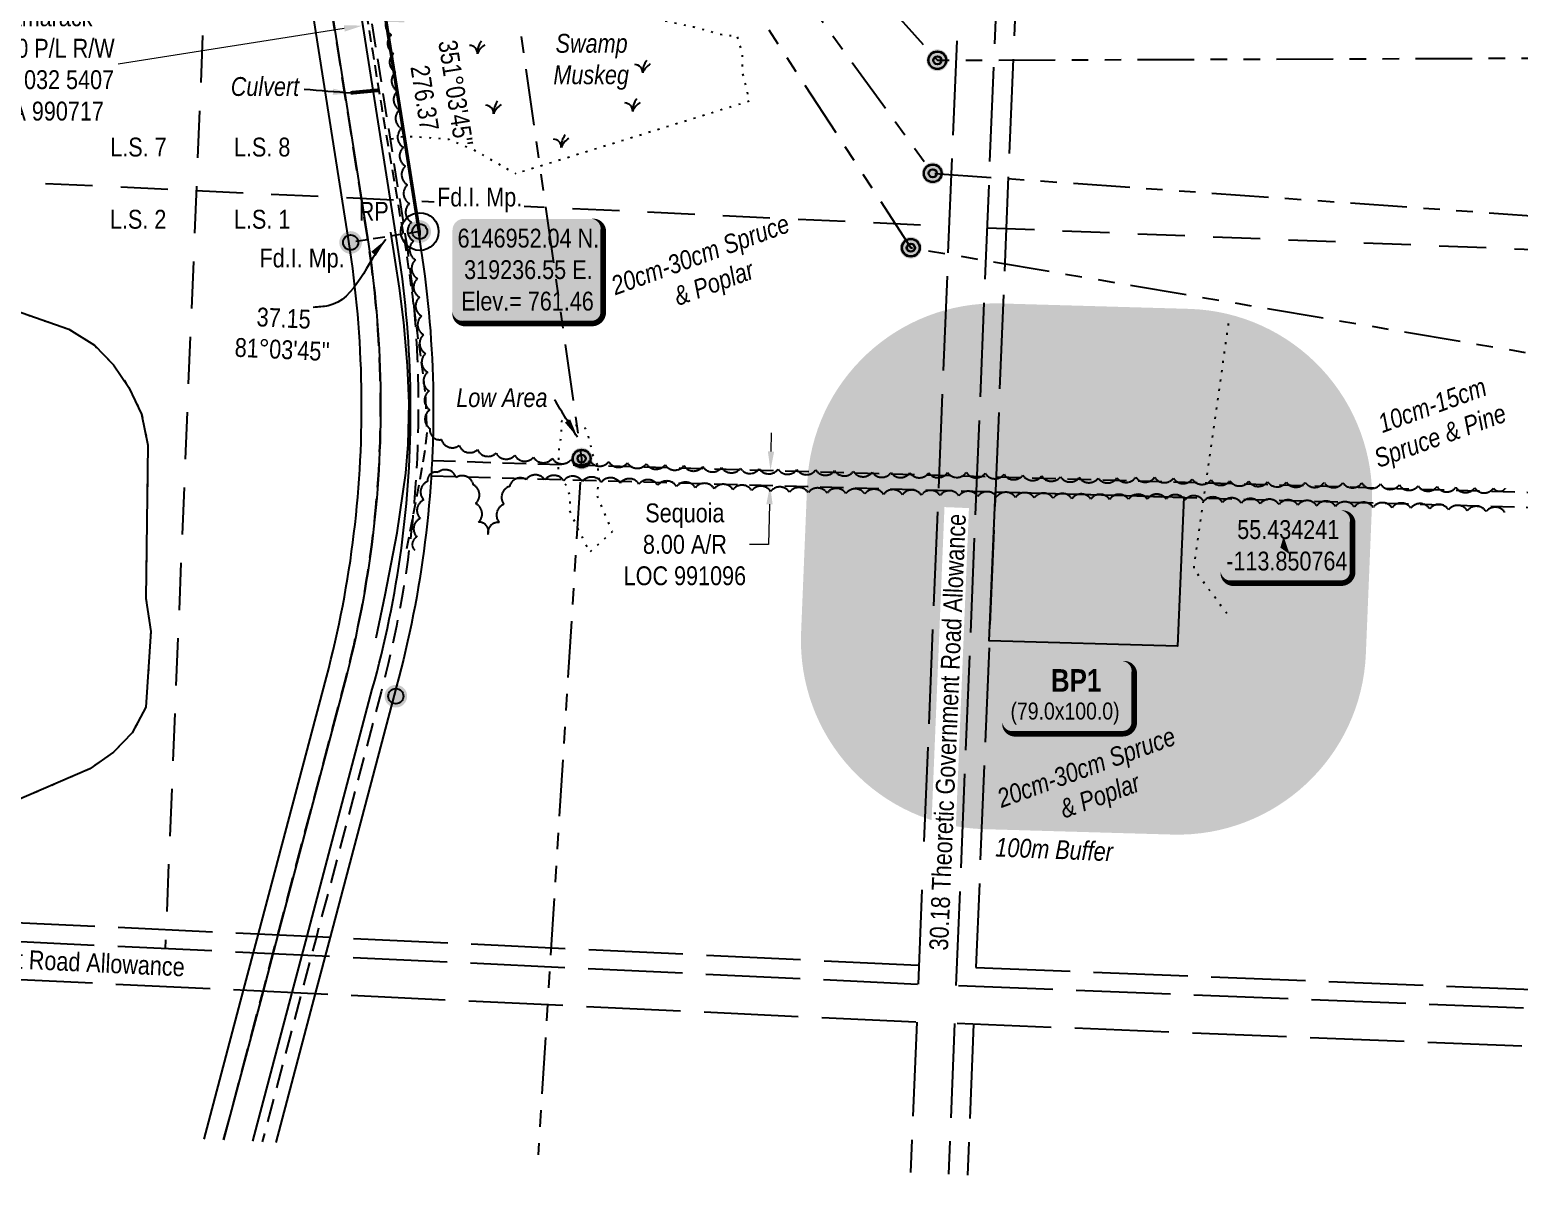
# Model space of a CAD drawing. Extents: x 318601 to 331416, y 6144887 to 6151717.
# Drawn here: x 319030 to 319820, y 6146452 to 6147059 of the extents above; entities that cross this region are included whole.
import ezdxf
from ezdxf.enums import TextEntityAlignment as Align

# ---------------------------------------------------------------- set-up
doc = ezdxf.new("R2010")
doc.units = 0
doc.header["$LTSCALE"] = 5
doc.header["$PDSIZE"] = 0.5
for name, pattern in [('0', [1, 1, 0]), ('foc-ACCESSROAD', [3.75, 2.5, -1.25]), ('foc-DRILLPATH', [14.75, 6, -1.75, 1.75, -1.75, 1.75, -1.75]), ('foc-LSD', [8, 5, -3]), ('foc-TIELINE', [1.875, 1.25, -0.625]), ('foc-TOPO', [1, 0.2, -0.8]), ('foc-UNSURVEYED', [12.5, 10, -2.5]), ('foc-WHEELTRACKS', [2, 0.4, -1.6]), ('UG_PIPE', [1.875, 1.25, -0.625])]:
    doc.linetypes.add(name, pattern=pattern)
doc.layers.get('Defpoints').update_dxf_attribs({"color": 9})
for name, color, linetype in [('35', 37, 'Continuous'), ('AS-PIPE-UG', 44, 'UG_PIPE'), ('AS-ROADS', 254, 'Continuous'), ('C-RW', 13, 'Continuous'), ('DETAIL-T', 7, 'Continuous'), ('F-AR', 190, 'foc-ACCESSROAD'), ('F-RW', 190, 'Continuous'), ('L-BD', 7, 'Continuous'), ('L-MON', 1, 'Continuous'), ('L-ROAD-T', 7, 'Continuous'), ('L-SECTION-LSD', 7, 'foc-LSD'), ('L-TIE', 7, 'foc-TIELINE'), ('L-USEC', 7, 'foc-UNSURVEYED'), ('P-BUFFER-H 30m', 51, 'Continuous'), ('P-BUFFER-T', 40, 'Continuous'), ('P-PDRILLPATH', 12, 'foc-DRILLPATH'), ('P-TEMP-BLOCKS', 250, 'Continuous'), ('P-TEMP-H', 41, 'Continuous'), ('P-TEMP_BORROW PIT', 46, 'Continuous'), ('T-BUSH', 110, '0'), ('T-BUSH-T', 110, 'Continuous'), ('T-GENERAL', 48, 'foc-TOPO'), ('T-LOW-AREA', 48, 'foc-TOPO'), ('T-LOW-AREA-T', 48, 'Continuous'), ('T-VEGETATION CHANGE', 104, 'foc-TOPO'), ('T-WATER-P3', 48, 'foc-WHEELTRACKS')]:
    doc.layers.add(name, color=color, linetype=linetype)
for name, color, linetype, lineweight in [('AS-GENERAL', 48, 'Continuous', 18), ('C-RW-T', 13, 'Continuous', 9), ('F-AR-T', 190, 'Continuous', 9), ('T-TEXT', 48, 'Continuous', 18)]:
    doc.layers.add(name, color=color, linetype=linetype, lineweight=lineweight)
doc.styles.add('100L', font='ARIALN.TTF', dxfattribs={"height": 11})
doc.styles.add('80', font='ARIALN.TTF', dxfattribs={"height": 10})
doc.styles.add('80CG', font='ARIALN.TTF', dxfattribs={"height": 10})
doc.styles.add('80L', font='ARIALN.TTF', dxfattribs={"height": 10})
doc.styles.add('80LS', font='ARIALNI.TTF', dxfattribs={"height": 10})
doc.styles.add('BOLD', font='ARIALNB.TTF')
doc.styles.add('foc-LtypeFont', font='ARIALN.TTF', dxfattribs={"height": 7.35})
doc.linetypes.add('foc-TOPO-flowdirection-NOLINE', pattern='A,0,[">",foc-LtypeFont,S=0.3,R=0,X=0,Y=-0.945],-20,[">",foc-LtypeFont,S=0.3,R=0,X=0,Y=-0.945],0', length=20)
doc.dimstyles.new('Compass 5 000', dxfattribs={"dimscale": 5, "dimtxt": 9, "dimasz": 2, "dimexe": 0.2, "dimexo": 0.0625, "dimgap": 0.5, "dimtad": 0, "dimtih": 1, "dimtoh": 1, "dimzin": 0, "dimdsep": 46, "dimtxsty": '80CG', "dimcen": 0.1, "dimse1": 1, "dimse2": 1, "dimclrd": 256, "dimclrt": 256, "dimaunit": 1, "dimadec": 4, "dimazin": 0, "dimtfac": 0.06, "dimtofl": 0, "dimtmove": 0, "dimatfit": 1, "dimfxl": 0.2, "dimtolj": 1, "dimtzin": 0, "dimlwd": -1, "dimarcsym": 0})

# ---------------------------------------------------------------- blocks, each defined once
blk = doc.blocks.new('*D43')
at = {"layer": 'C-RW-T', "transparency": 16777216}
for p, q in [((319228.13, 6147064.73), (319238.01, 6147066.28)), ((319196.52, 6147059.76), (319076.46, 6147040.88))]:
    blk.add_line(p, q, dxfattribs=at)
for points in [[(319196.26, 6147061.41), (319196.78, 6147058.11), (319206.4, 6147061.31)], [(319227.87, 6147066.38), (319228.39, 6147063.08), (319218.25, 6147063.18)]]:
    blk.add_solid(points, dxfattribs=at)
at = {"layer": 'Defpoints', "color": 0, "transparency": 16777216}
for p in [(319186.92, 6147185.14), (319198.78, 6147187), (319218.25, 6147063.18)]:
    blk.add_point(p, dxfattribs=at)
at = {"layer": 'C-RW-T', "transparency": 16777216, "insert": (319037.38, 6147040.88), "char_height": 10, "attachment_point": 5, "style": '80CG', "bg_fill": 3, "box_fill_scale": 1.1, "bg_fill_color": 256, "bg_fill_true_color": 13158600, "bg_fill_transparency": 0}
blk.add_mtext('\\A1;Tamarack\\P12.00 P/L R/W\\PPlan 032 5407\\PPLA 990717', dxfattribs=at)
blk = doc.blocks.new('fdia')
at = {"color": 255, "const_width": 1}
blk.add_lwpolyline([(-0.5, 0, 1), (0.5, 0, 1)], format="xyb", close=True, dxfattribs=at)
blk = doc.blocks.new('Fdiaa')
blk.add_blockref('fdia', (0, 0))
blk = doc.blocks.new('fdib')
at = {"color": 1, "const_width": 1.6}
blk.add_lwpolyline([(-0.4, 0, 1), (0.4, 0, 1)], format="xyb", close=True, dxfattribs=at)
at = {"color": 1}
blk.add_circle((0, 0), 0.8, dxfattribs=at)
blk = doc.blocks.new('Fdibb')
blk.add_blockref('fdib', (0, 0))
blk = doc.blocks.new('fdicc')
for name in ['Fdibb', 'Fdiaa']:
    blk.add_blockref(name, (0, 0))
blk = doc.blocks.new('FDI')
blk.add_blockref('fdicc', (0, 0))
blk = doc.blocks.new('MUSK')
at = {"layer": 'T-GENERAL', "linetype": 'Continuous'}
for centre, radius, start, end in [((-0.86, 0.03), 0.856, 357.7915, 88.2897), ((1.86, 0.15), 1.86, 140.732, 184.6871), ((1.91, -0.8), 2.08, 122.4427, 157.2145)]:
    blk.add_arc(centre, radius, start, end, dxfattribs=at)
blk = doc.blocks.new('*U47')
h = blk.add_hatch(color=254)
edge = h.paths.add_edge_path()
edge.add_line((-34, -28.5), (34, -28.5))
edge.add_arc((34, -22.5), 6, 270, 360)
edge.add_line((40, -22.5), (40, 21))
edge.add_arc((34, 21), 6, 0, 90)
edge.add_line((34, 27), (-34, 27))
edge.add_arc((-34, 21), 6, 90, 180)
edge.add_line((-40, 21), (-40, -22.5))
edge.add_arc((-34, -22.5), 6, 180, 270)
at = {"color": 1, "flags": 128}
blk.add_lwpolyline([(-34, -28.5, 3, 3, 0), (34, -28.5, 3, 3, 0.414214), (40, -22.5, 3, 3, 0), (40, 21, 3, 0, 0.414214), (34, 27, 0, 0, 0), (-34, 27, 0, 0, 0.414214), (-40, 21, 0, 0, 0), (-40, -22.5, 0, 3, 0.414214)], format="xyseb", close=True, dxfattribs=at)
blk.add_lwpolyline([(-19.16, -17.34, 0, 10, 0), (0, 0, 5, 5, 0)], format="xyseb", dxfattribs=at)
at = {"color": 1, "style": '80'}
blk.add_attdef('ENTER_TEXT_001', (-35.99, -5), '', height=10, dxfattribs=at)
blk = doc.blocks.new('RP')
at = {"layer": '35', "color": 3}
blk.add_circle((0, 0), 10, dxfattribs=at)
at = {"layer": '35', "color": 3, "style": '80'}
blk.add_attdef('RP_001', (-32.36, 5.75), '', height=10, dxfattribs=at)
blk = doc.blocks.new('plbh')
at = {"layer": 'L-MON'}
h = blk.add_hatch(color=255, dxfattribs=at)
h.dxf.hatch_style = 1
edge = h.paths.add_edge_path()
edge.add_arc((0, 0), 1.16, 0, 360)
h = blk.add_hatch(color=256, dxfattribs=at)
h.dxf.hatch_style = 1
h.paths.add_polyline_path([(-0.96, 0, 1), (0.96, 0, 1)])
h.paths.add_polyline_path([(0.91, 0, -1), (-0.91, 0, -1)], flags=16)
h.paths.add_polyline_path([(0.45, 0, -1), (-0.45, 0, -1)], flags=0)
h = blk.add_hatch(color=256, dxfattribs=at)
h.dxf.hatch_style = 1
h.paths.add_polyline_path([(-0.45, 0, 1), (0.45, 0, 1)])
h.paths.add_polyline_path([(0.4, 0, -1), (-0.4, 0, -1)], flags=16)
at = {"layer": 'L-MON', "color": 240}
for radius in [0.96, 0.91, 0.45, 0.4]:
    blk.add_circle((0, 0), radius, dxfattribs=at)
blk = doc.blocks.new('*U59')
h = blk.add_hatch(color=191)
edge = h.paths.add_edge_path()
edge.add_line((-29, -20), (29, -20))
edge.add_arc((29, -14), 6, 270, 360)
edge.add_line((35, -14), (35, 12.5))
edge.add_arc((29, 12.5), 6, 0, 90)
edge.add_line((29, 18.5), (-29, 18.5))
edge.add_arc((-29, 12.5), 6, 90, 180)
edge.add_line((-35, 12.5), (-35, -14))
edge.add_arc((-29, -14), 6, 180, 270)
at = {"color": 250, "flags": 128}
blk.add_lwpolyline([(-29, -20, 3, 3, 0), (29, -20, 3, 3, 0.414214), (35, -14, 3, 3, 0), (35, 12.5, 3, 0, 0.414214), (29, 18.5, 0, 0, 0), (-29, 18.5, 0, 0, 0.414214), (-35, 12.5, 0, 0, 0), (-35, -14, 0, 3, 0.414214)], format="xyseb", close=True, dxfattribs=at)
at = {"flags": 128}
blk.add_lwpolyline([(-15.45, -7.28, 0, 7.5, 0), (0, 0, 0, 0, 0)], format="xyseb", dxfattribs=at)
at = {"color": 250}
for tag, p, height, style in [('TEMP_AREA_W1_001', (-9.21, 2.24), 12, 'BOLD'), ('ENTER_TEXT_001', (-30.66, -12.47), 9, '80')]:
    blk.add_attdef(tag, p, '', height=height, dxfattribs=dict(at, style=style))
blk = doc.blocks.new('*U56')
h = blk.add_hatch(color=254)
edge = h.paths.add_edge_path()
edge.add_line((-29, -20), (29, -20))
edge.add_arc((29, -14), 6, 270, 360)
edge.add_line((35, -14), (35, 12.5))
edge.add_arc((29, 12.5), 6, 0, 90)
edge.add_line((29, 18.5), (-29, 18.5))
edge.add_arc((-29, 12.5), 6, 90, 180)
edge.add_line((-35, 12.5), (-35, -14))
edge.add_arc((-29, -14), 6, 180, 270)
at = {"color": 1, "flags": 128}
blk.add_lwpolyline([(-29, -20, 3, 3, 0), (29, -20, 3, 3, 0.414214), (35, -14, 3, 3, 0), (35, 12.5, 3, 0, 0.414214), (29, 18.5, 0, 0, 0), (-29, 18.5, 0, 0, 0.414214), (-35, 12.5, 0, 0, 0), (-35, -14, 0, 3, 0.414214)], format="xyseb", close=True, dxfattribs=at)
at = {"color": 254, "flags": 128}
blk.add_lwpolyline([(-3.35, -1.15, 0, 10, 0), (0, 0, 5, 5, 0)], format="xyseb", dxfattribs=at)
at = {"color": 1, "style": '80'}
blk.add_attdef('ENTER_TEXT_001', (-35.99, -5), '', height=10, dxfattribs=at)
blk = doc.blocks.new('*D58')
at = {"layer": 'Defpoints', "color": 0, "transparency": 16777216}
for p in [(319434.24, 6146825.06), (319422.48, 6146817.39), (319434.01, 6146817.06)]:
    blk.add_point(p, dxfattribs=at)
at = {"layer": 'F-AR-T', "transparency": 16777216}
for p, q in [((319423, 6146835.39), (319423.29, 6146845.38)), ((319422.2, 6146807.4), (319421.59, 6146786.09)), ((319421.59, 6146786.09), (319411.59, 6146786.09))]:
    blk.add_line(p, q, dxfattribs=at)
for points in [[(319421.33, 6146835.43), (319424.67, 6146835.34), (319422.71, 6146825.39)], [(319420.53, 6146807.45), (319423.86, 6146807.35), (319422.48, 6146817.39)]]:
    blk.add_solid(points, dxfattribs=at)
at = {"layer": 'F-AR-T', "transparency": 16777216, "insert": (319377.29, 6146786.09), "char_height": 10, "attachment_point": 5, "style": '80CG'}
blk.add_mtext('\\A1;Sequoia \\P8.00 A/R\\PLOC 991096', dxfattribs=at)

msp = doc.modelspace()

# ---------------------------------------------------------------- hatches: boundary and pattern name
at = {"layer": 'P-BUFFER-H 30m'}
h = msp.add_hatch(color=256, dxfattribs=at)
h.dxf.hatch_style = 1
h.paths.add_polyline_path([(319738.717, 6146728.069), (319741.955, 6146806.999, 0.4178286), (319644.916, 6146911.044), (319544.962, 6146913.911, 0.4106078), (319442.191, 6146818.062), (319438.953, 6146739.131, 0.4178286), (319535.991, 6146635.086), (319635.946, 6146632.219, 0.4106078)])
h.paths.add_polyline_path([(319538.857, 6146735.033), (319542.095, 6146813.964), (319642.05, 6146811.097), (319638.812, 6146732.167)], flags=16)
at = {"layer": 'P-TEMP-H'}
h = msp.add_hatch(color=256, dxfattribs=at)
h.dxf.hatch_style = 1
h.paths.add_polyline_path([(319642.05, 6146811.097), (319542.095, 6146813.964), (319538.857, 6146735.033), (319638.812, 6146732.167)])

# ---------------------------------------------------------------- linework, layer by layer
at = {"color": 1, "flags": 128}
msp.add_lwpolyline([(319642.05, 6146811.097, 0, 8, 0), (319696.677, 6146785.576, 0, 0, 0)], format="xyseb", dxfattribs=at)
at = {"layer": 'AS-GENERAL', "const_width": 2, "flags": 128}
msp.add_lwpolyline([(319214.697, 6147026.998), (319199.873, 6147025.616)], dxfattribs=at)
at = {"layer": 'AS-ROADS', "flags": 128}
msp.add_lwpolyline([(319213.412, 6146736.542), (319218.198, 6146759.382), (319224.56, 6146792.335), (319229.162, 6146823.875), (319230.436, 6146839.192), (319230.861, 6146861.025), (319230.023, 6146881.041), (319228.072, 6146903.746), (319225.804, 6146921.992), (319221.258, 6146951.758)], dxfattribs=at)
msp.add_lwpolyline([(319213.412, 6146736.542), (319218.198, 6146759.382), (319224.56, 6146792.335), (319229.162, 6146823.875), (319230.436, 6146839.192), (319230.861, 6146861.025), (319230.023, 6146881.041), (319228.072, 6146903.746), (319225.804, 6146921.992), (319221.258, 6146951.758)], dxfattribs=at)
at = {"layer": 'C-RW', "flags": 128}
for points in [[(319108.32, 6147762.254), (319236.546, 6146952.037), (319236.443, 6146947.78), (319237.205, 6146942.962), (319237.926, 6146938.138), (319238.605, 6146933.307), (319239.242, 6146928.471), (319239.837, 6146923.628), (319240.39, 6146918.782), (319240.901, 6146913.931), (319241.369, 6146909.075), (319241.795, 6146904.215), (319242.18, 6146899.353), (319242.522, 6146894.486), (319242.822, 6146889.617), (319243.079, 6146884.746), (319243.294, 6146879.873), (319243.467, 6146874.998), (319243.598, 6146870.121), (319243.686, 6146865.244), (319243.732, 6146860.366), (319243.735, 6146855.488), (319243.697, 6146850.61), (319243.616, 6146845.732), (319243.492, 6146840.856), (319243.455, 6146839.778), (319243.326, 6146835.981), (319243.147, 6146831.777), (319243.118, 6146831.107), (319242.868, 6146826.235), (319242.575, 6146821.366), (319242.24, 6146816.499), (319241.863, 6146811.636), (319241.443, 6146806.776), (319240.982, 6146801.919), (319240.478, 6146797.067), (319239.932, 6146792.22), (319239.344, 6146787.377), (319238.715, 6146782.54), (319238.043, 6146777.708), (319237.329, 6146772.882), (319236.573, 6146768.063), (319235.776, 6146763.251), (319234.936, 6146758.445), (319234.056, 6146753.647), (319233.133, 6146748.857), (319232.169, 6146744.076), (319231.164, 6146739.302), (319230.116, 6146734.538), (319229.028, 6146729.782), (319227.899, 6146725.036), (319226.728, 6146720.301), (319225.517, 6146715.576), (319224.264, 6146710.861), (319222.97, 6146706.158), (319188.983, 6146577.724), (319181.088, 6146547.891), (319160.192, 6146468.935)], [(319147.932, 6146469.515), (319168.829, 6146548.472), (319176.723, 6146578.304), (319211.392, 6146709.308), (319212.659, 6146713.914), (319213.886, 6146718.531), (319215.074, 6146723.159), (319216.221, 6146727.796), (319217.328, 6146732.443), (319218.394, 6146737.1), (319219.42, 6146741.766), (319220.405, 6146746.44), (319221.349, 6146751.123), (319222.253, 6146755.814), (319223.116, 6146760.513), (319223.939, 6146765.219), (319224.72, 6146769.932), (319225.461, 6146774.651), (319226.16, 6146779.377), (319226.818, 6146784.109), (319227.435, 6146788.846), (319228.011, 6146793.588), (319228.546, 6146798.335), (319229.039, 6146803.087), (319229.491, 6146807.843), (319229.902, 6146812.603), (319230.272, 6146817.365), (319230.6, 6146822.131), (319230.887, 6146826.9), (319231.132, 6146831.671), (319231.336, 6146836.444), (319231.498, 6146841.218), (319231.619, 6146845.994), (319231.698, 6146850.771), (319231.737, 6146855.548), (319231.733, 6146860.325), (319231.687, 6146865.102), (319231.601, 6146869.878), (319231.473, 6146874.654), (319231.303, 6146879.428), (319231.092, 6146884.201), (319230.839, 6146888.971), (319230.546, 6146893.74), (319230.21, 6146898.505), (319229.834, 6146903.267), (319229.416, 6146908.027), (319228.956, 6146912.781), (319228.456, 6146917.532), (319227.914, 6146922.279), (319227.33, 6146927.02), (319226.706, 6146931.757), (319226.04, 6146936.487), (319225.334, 6146941.212), (319224.587, 6146945.93), (319223.798, 6146950.642), (319157.114, 6147374.703)], [(319147.932, 6146469.515), (319168.829, 6146548.472), (319176.723, 6146578.304), (319211.392, 6146709.308), (319212.659, 6146713.914), (319213.886, 6146718.531), (319215.074, 6146723.159), (319216.221, 6146727.796), (319217.328, 6146732.443), (319218.394, 6146737.1), (319219.42, 6146741.766), (319220.405, 6146746.44), (319221.349, 6146751.123), (319222.253, 6146755.814), (319223.116, 6146760.513), (319223.939, 6146765.219), (319224.72, 6146769.932), (319225.461, 6146774.651), (319226.16, 6146779.377), (319226.818, 6146784.109), (319227.435, 6146788.846), (319228.011, 6146793.588), (319228.546, 6146798.335), (319229.039, 6146803.087), (319229.491, 6146807.843), (319229.902, 6146812.603), (319230.272, 6146817.365), (319230.6, 6146822.131), (319230.887, 6146826.9), (319231.132, 6146831.671), (319231.336, 6146836.444), (319231.498, 6146841.218), (319231.619, 6146845.994), (319231.698, 6146850.771), (319231.737, 6146855.548), (319231.733, 6146860.325), (319231.687, 6146865.102), (319231.601, 6146869.878), (319231.473, 6146874.654), (319231.303, 6146879.428), (319231.092, 6146884.201), (319230.839, 6146888.971), (319230.546, 6146893.74), (319230.21, 6146898.505), (319229.834, 6146903.267), (319229.416, 6146908.027), (319228.956, 6146912.781), (319228.456, 6146917.532), (319227.914, 6146922.279), (319227.33, 6146927.02), (319226.706, 6146931.757), (319226.04, 6146936.487), (319225.334, 6146941.212), (319224.587, 6146945.93), (319223.798, 6146950.642), (319157.114, 6147374.703)], [(319169.351, 6147374.124), (319235.638, 6146952.592), (319236.443, 6146947.78), (319237.205, 6146942.962), (319237.926, 6146938.138), (319238.605, 6146933.307), (319239.242, 6146928.471), (319239.837, 6146923.628), (319240.39, 6146918.782), (319240.901, 6146913.931), (319241.369, 6146909.075), (319241.795, 6146904.215), (319242.18, 6146899.353), (319242.522, 6146894.486), (319242.822, 6146889.617), (319243.079, 6146884.746), (319243.294, 6146879.873), (319243.467, 6146874.998), (319243.598, 6146870.121), (319243.686, 6146865.244), (319243.732, 6146860.366), (319243.735, 6146855.488), (319243.697, 6146850.61), (319243.616, 6146845.732), (319243.492, 6146840.856), (319243.455, 6146839.778), (319243.326, 6146835.981), (319243.147, 6146831.777), (319243.118, 6146831.107), (319242.868, 6146826.235), (319242.575, 6146821.366), (319242.24, 6146816.499), (319241.863, 6146811.636), (319241.443, 6146806.776), (319240.982, 6146801.919), (319240.478, 6146797.067), (319239.932, 6146792.22), (319239.344, 6146787.377), (319238.715, 6146782.54), (319238.043, 6146777.708), (319237.329, 6146772.882), (319236.573, 6146768.063), (319235.776, 6146763.251), (319234.936, 6146758.445), (319234.056, 6146753.647), (319233.133, 6146748.857), (319232.169, 6146744.076), (319231.164, 6146739.302), (319230.116, 6146734.538), (319229.028, 6146729.782), (319227.899, 6146725.036), (319226.728, 6146720.301), (319225.517, 6146715.576), (319224.264, 6146710.861), (319222.97, 6146706.158), (319188.983, 6146577.724), (319181.088, 6146547.891), (319160.192, 6146468.935)]]:
    msp.add_lwpolyline(points, dxfattribs=at)
at = {"layer": 'F-AR', "flags": 128}
for points in [[(319034.007, 6148286.174), (319037.586, 6148185.889), (319038.493, 6148160.519), (319067.181, 6147978.051), (319074.985, 6147928.419), (319095.077, 6147800.655), (319101.29, 6147761.146), (319162.1, 6147374.468), (319228.699, 6146950.974), (319229.466, 6146945.926), (319230.189, 6146940.871), (319230.868, 6146935.812), (319231.504, 6146930.746), (319232.096, 6146925.674), (319232.645, 6146920.599), (319233.15, 6146915.518), (319233.611, 6146910.433), (319234.028, 6146905.345), (319234.401, 6146900.253), (319234.73, 6146895.158), (319235.016, 6146890.06), (319235.257, 6146884.961), (319235.454, 6146879.859), (319235.608, 6146874.756), (319235.717, 6146869.651), (319235.783, 6146864.546), (319235.804, 6146859.44), (319235.782, 6146854.335), (319235.715, 6146849.23), (319235.605, 6146844.125), (319235.482, 6146840.017), (319235.45, 6146839.023), (319235.336, 6146836.017), (319235.252, 6146833.92), (319235.163, 6146832.017), (319235.01, 6146828.82), (319234.724, 6146823.723), (319234.394, 6146818.628), (319234.02, 6146813.537), (319233.602, 6146808.448), (319233.14, 6146803.364), (319232.634, 6146798.283), (319232.085, 6146793.207), (319231.492, 6146788.136), (319230.855, 6146783.07), (319230.174, 6146778.01), (319229.451, 6146772.956), (319228.683, 6146767.909), (319227.872, 6146762.868), (319227.018, 6146757.834), (319226.12, 6146752.808), (319225.179, 6146747.79), (319224.195, 6146742.781), (319223.168, 6146737.779), (319222.097, 6146732.788), (319220.984, 6146727.805), (319219.827, 6146722.832), (319218.628, 6146717.869), (319217.387, 6146712.917), (319216.102, 6146707.975), (319181.72, 6146578.067), (319173.825, 6146548.234), (319152.926, 6146469.279)], [(319132.479, 6146470.247), (319153.377, 6146549.202), (319161.273, 6146579.035), (319196.753, 6146713.095), (319197.999, 6146717.892), (319199.205, 6146722.698), (319200.368, 6146727.516), (319201.49, 6146732.343), (319202.57, 6146737.18), (319203.608, 6146742.026), (319204.604, 6146746.881), (319205.558, 6146751.744), (319206.47, 6146756.615), (319207.339, 6146761.494), (319208.166, 6146766.381), (319208.951, 6146771.274), (319209.694, 6146776.174), (319210.394, 6146781.079), (319211.051, 6146785.992), (319211.667, 6146790.91), (319212.239, 6146795.833), (319212.769, 6146800.76), (319213.256, 6146805.692), (319213.7, 6146810.627), (319214.102, 6146815.567), (319214.461, 6146820.51), (319214.777, 6146825.456), (319215.05, 6146830.404), (319215.281, 6146835.354), (319215.468, 6146840.307), (319215.613, 6146845.261), (319215.715, 6146850.216), (319215.773, 6146855.171), (319215.789, 6146860.127), (319215.762, 6146865.083), (319215.692, 6146870.038), (319215.58, 6146874.993), (319215.424, 6146879.947), (319215.226, 6146884.898), (319214.984, 6146889.849), (319214.7, 6146894.796), (319214.373, 6146899.741), (319214.003, 6146904.683), (319213.59, 6146909.622), (319213.135, 6146914.557), (319212.637, 6146919.487), (319212.097, 6146924.414), (319211.513, 6146929.335), (319210.887, 6146934.252), (319210.219, 6146939.162), (319209.507, 6146944.066), (319208.754, 6146948.965), (319141.688, 6147375.433), (319020.218, 6148147.894), (318999.62, 6148153.701), (318944.197, 6148169.327), (318872.008, 6148193.718), (318819.418, 6148211.492), (318769.086, 6148228.966), (318670.419, 6148263.221)]]:
    msp.add_lwpolyline(points, dxfattribs=at)
at = {"layer": 'F-RW'}
for points in [[(319122.208, 6146470.733), (319143.105, 6146549.689), (319151, 6146579.522), (319187.029, 6146715.665), (319188.251, 6146720.366), (319189.432, 6146725.077), (319190.573, 6146729.797), (319191.672, 6146734.528), (319192.731, 6146739.267), (319193.749, 6146744.016), (319194.726, 6146748.773), (319195.661, 6146753.539), (319196.556, 6146758.312), (319197.409, 6146763.093), (319198.221, 6146767.882), (319198.991, 6146772.677), (319199.72, 6146777.478), (319200.408, 6146782.286), (319201.053, 6146787.099), (319201.658, 6146791.918), (319202.221, 6146796.741), (319202.741, 6146801.57), (319203.221, 6146806.403), (319203.658, 6146811.24), (319204.054, 6146816.08), (319204.408, 6146820.923), (319204.721, 6146825.77), (319204.991, 6146830.619), (319205.219, 6146835.47), (319205.406, 6146840.324), (319205.55, 6146845.178), (319205.653, 6146850.033), (319205.714, 6146854.89), (319205.732, 6146859.746), (319205.709, 6146864.602), (319205.644, 6146869.458), (319205.537, 6146874.314), (319205.388, 6146879.168), (319205.197, 6146884.021), (319204.965, 6146888.871), (319204.69, 6146893.72), (319204.374, 6146898.566), (319204.015, 6146903.41), (319203.615, 6146908.25), (319203.173, 6146913.086), (319202.69, 6146917.919), (319202.164, 6146922.747), (319201.597, 6146927.57), (319200.989, 6146932.388), (319200.338, 6146937.201), (319199.646, 6146942.008), (319198.913, 6146946.809), (319131.436, 6147375.918)], [(319141.688, 6147375.433), (319208.754, 6146948.965), (319209.507, 6146944.066), (319210.219, 6146939.162), (319210.887, 6146934.252), (319211.513, 6146929.335), (319212.097, 6146924.414), (319212.637, 6146919.487), (319213.135, 6146914.557), (319213.59, 6146909.622), (319214.003, 6146904.683), (319214.373, 6146899.741), (319214.7, 6146894.796), (319214.984, 6146889.849), (319215.226, 6146884.898), (319215.424, 6146879.947), (319215.58, 6146874.993), (319215.692, 6146870.038), (319215.762, 6146865.083), (319215.789, 6146860.127), (319215.773, 6146855.171), (319215.715, 6146850.216), (319215.613, 6146845.261), (319215.468, 6146840.307), (319215.281, 6146835.354), (319215.05, 6146830.404), (319214.777, 6146825.456), (319214.461, 6146820.51), (319214.102, 6146815.567), (319213.7, 6146810.627), (319213.256, 6146805.692), (319212.769, 6146800.76), (319212.239, 6146795.833), (319211.667, 6146790.91), (319211.051, 6146785.992), (319210.394, 6146781.079), (319209.694, 6146776.174), (319208.951, 6146771.274), (319208.166, 6146766.381), (319207.339, 6146761.494), (319206.47, 6146756.615), (319205.558, 6146751.744), (319204.604, 6146746.881), (319203.608, 6146742.026), (319202.57, 6146737.18), (319201.49, 6146732.343), (319200.368, 6146727.516), (319199.205, 6146722.698), (319197.999, 6146717.892), (319196.753, 6146713.095), (319161.273, 6146579.035), (319153.377, 6146549.202), (319132.479, 6146470.247)]]:
    msp.add_lwpolyline(points, dxfattribs=at)
at = {"layer": 'L-SECTION-LSD'}
for p, q in [((319134.439, 6147375.796), (319101.448, 6146571.817)), ((318718.239, 6146992.72), (319517.68, 6146954.889)), ((319537.778, 6146954.076), (320338.325, 6146922.187))]:
    msp.add_line(p, q, dxfattribs=at)
at = {"layer": 'L-TIE', "color": 0}
msp.add_line((319236.546, 6146952.037), (319199.854, 6146946.262), dxfattribs=at)
at = {"layer": 'L-USEC'}
for p, q in [((319504.294, 6146628.571), (319534.169, 6147356.89)), ((319521.288, 6146552.088), (319554.267, 6147356.065)), ((319564.317, 6147355.688), (319531.749, 6146561.736)), ((319501.19, 6146552.889), (319503.601, 6146611.683)), ((318701.997, 6146600.8), (319501.602, 6146562.938)), ((318701.706, 6146590.745), (319501.19, 6146552.889)), ((318700.755, 6146570.653), (319500.365, 6146532.791)), ((319531.749, 6146561.736), (320322.335, 6146530.247)), ((320321.904, 6146520.199), (319521.288, 6146552.088)), ((319500.365, 6146532.791), (319497.092, 6146452.983)), ((319520.464, 6146531.99), (319517.184, 6146452.031)), ((320321.104, 6146500.101), (319520.464, 6146531.99)), ((319530.513, 6146531.59), (319527.23, 6146451.556))]:
    msp.add_line(p, q, dxfattribs=at)
at = {"layer": 'P-PDRILLPATH', "flags": 128}
for points in [[(319237.899, 6147348.381), (319511.283, 6147042.906), (320433.188, 6147046.146)], [(319239.452, 6147338.504), (319497.197, 6146943.473), (320423.343, 6146785.81)], [(319249.33, 6147340.057), (319508.824, 6146982.963), (320428.33, 6146917.699)], [(319250.883, 6147330.18), (319322.486, 6146831.625), (319299.332, 6146462.347)]]:
    msp.add_lwpolyline(points, dxfattribs=at)
at = {"layer": 'P-TEMP_BORROW PIT', "flags": 128}
msp.add_lwpolyline([(319542.095, 6146813.964), (319642.05, 6146811.097), (319638.812, 6146732.167), (319538.857, 6146735.033)], close=True, dxfattribs=at)
at = {"layer": 'T-BUSH', "flags": 128}
for points in [[(319215.166, 6147116.046, 0.5205671), (319216.23, 6147106.104, 0.5205671), (319217.294, 6147096.162, 0.5205671), (319218.358, 6147086.22, 0.5205671), (319219.422, 6147076.278, 0.5205671), (319220.486, 6147066.336, 0.5205671), (319221.55, 6147056.394, 0.5205671), (319222.614, 6147046.452, 0.5205671), (319223.679, 6147036.51, 0.5205671), (319224.743, 6147026.568, 0.5205671), (319225.807, 6147016.626, 0.5205671), (319226.871, 6147006.684, 0.5205671), (319227.935, 6146996.742, 0.5205671), (319228.999, 6146986.799, 0.5205671), (319230.063, 6146976.857, 0.5205671), (319231.127, 6146966.915, 0.5205671), (319232.191, 6146956.973, 0.5205671), (319233.256, 6146947.031, 0.5205671), (319234.32, 6146937.089, 0.5205671), (319235.384, 6146927.147, 0.5205671), (319236.448, 6146917.205, 0.5205671), (319237.512, 6146907.263, 0.5205671), (319238.576, 6146897.321, 0.5205671), (319239.64, 6146887.379, 0.5205671), (319240.746, 6146877.441, 0.5205671), (319241.51, 6146867.479, 0.5205671), (319241.878, 6146857.486, 0.5205671), (319241.987, 6146847.496, 0.5205671), (319248.02, 6146841.745, 0.5205671), (319257.479, 6146838.581, 0.5205671), (319267.232, 6146836.373, 0.5205671), (319277.057, 6146834.589, 0.5205671), (319286.984, 6146833.396, 0.5205671), (319296.925, 6146832.356, 0.5205671), (319306.906, 6146831.755, 0.5205671), (319316.887, 6146831.154, 0.5205671), (319326.868, 6146830.553, 0.5205671), (319336.849, 6146829.952, 0.5205671), (319346.829, 6146829.352, 0.5205671), (319356.816, 6146828.865, 0.5205671), (319366.803, 6146828.38, 0.5205671), (319376.79, 6146827.894, 0.5205671), (319386.777, 6146827.409, 0.5205671), (319396.764, 6146826.923, 0.5205671), (319406.752, 6146826.459, 0.5205671), (319416.749, 6146826.244, 0.5205671), (319426.745, 6146826.03, 0.5205671), (319436.742, 6146825.815, 0.5205671), (319446.738, 6146825.6, 0.5205671), (319456.731, 6146825.268, 0.5205671), (319466.721, 6146824.836, 0.5205671), (319476.71, 6146824.405, 0.5205671), (319486.706, 6146824.226, 0.5205671), (319496.705, 6146824.129, 0.5205671), (319506.703, 6146824.062, 0.5205671), (319516.701, 6146824.212, 0.5205671), (319526.698, 6146824.322, 0.5205671), (319536.684, 6146823.821, 0.5205671), (319546.67, 6146823.32, 0.5205671), (319556.657, 6146822.819, 0.5205671), (319566.648, 6146822.426, 0.5205671), (319576.639, 6146822.038, 0.5205671), (319586.63, 6146821.651, 0.5205671), (319596.622, 6146821.264, 0.5205671), (319606.615, 6146821.428, 0.5205671), (319616.608, 6146821.76, 0.5205671), (319626.599, 6146821.725, 0.5205671), (319636.586, 6146821.249, 0.5205671), (319646.574, 6146820.773, 0.5205671), (319656.561, 6146820.296, 0.5205671), (319666.549, 6146819.823, 0.5205671), (319676.545, 6146819.599, 0.5205671), (319686.542, 6146819.376, 0.5205671), (319696.538, 6146819.152, 0.5205671), (319706.536, 6146819.022, 0.5205671), (319716.534, 6146818.927, 0.5205671), (319726.533, 6146818.832, 0.5205671), (319736.53, 6146818.691, 0.5205671), (319746.515, 6146818.18, 0.5205671), (319756.501, 6146817.67, 0.5205671), (319766.487, 6146817.162, 0.5205671), (319776.479, 6146816.788, 0.5205671), (319786.471, 6146816.413, 0.5205671), (319796.464, 6146816.096, 0.5205671), (319806.462, 6146815.966, 0.5205671), (319812.81, 6146815.883, 0.5205671)], [(319812.533, 6146803.015, 0.5205671), (319802.546, 6146803.498, 0.5205671), (319792.559, 6146803.981, 0.5205671), (319782.572, 6146804.464, 0.5205671), (319772.584, 6146804.947, 0.5205671), (319762.595, 6146805.362, 0.5205671), (319752.598, 6146805.552, 0.5205671), (319742.601, 6146805.742, 0.5205671), (319732.605, 6146805.973, 0.5205671), (319722.611, 6146806.295, 0.5205671), (319712.618, 6146806.617, 0.5205671), (319702.624, 6146806.939, 0.5205671), (319692.631, 6146807.29, 0.5205671), (319682.639, 6146807.643, 0.5205671), (319672.646, 6146807.996, 0.5205671), (319662.653, 6146808.349, 0.5205671), (319652.674, 6146808.965, 0.5205671), (319642.696, 6146809.605, 0.5205671), (319632.715, 6146810.155, 0.5205671), (319622.716, 6146810.103, 0.5205671), (319612.717, 6146810.051, 0.5205671), (319602.718, 6146809.998, 0.5205671), (319592.721, 6146810.15, 0.5205671), (319582.725, 6146810.37, 0.5205671), (319572.729, 6146810.589, 0.5205671), (319562.732, 6146810.809, 0.5205671), (319552.736, 6146811.061, 0.5205671), (319542.741, 6146811.327, 0.5205671), (319532.746, 6146811.593, 0.5205671), (319522.751, 6146811.859, 0.5205671), (319512.754, 6146812.075, 0.5205671), (319502.757, 6146812.275, 0.5205671), (319492.76, 6146812.474, 0.5205671), (319482.764, 6146812.674, 0.5205671), (319472.767, 6146812.874, 0.5205671), (319462.77, 6146813.1, 0.5205671), (319452.774, 6146813.329, 0.5205671), (319442.778, 6146813.558, 0.5205671), (319432.782, 6146813.788, 0.5205671), (319422.792, 6146814.206, 0.5205671), (319412.805, 6146814.684, 0.5205671), (319402.817, 6146815.161, 0.5205671), (319392.83, 6146815.638, 0.5205671), (319382.846, 6146816.186, 0.5205671), (319372.868, 6146816.826, 0.5205671), (319362.89, 6146817.466, 0.5205671), (319352.911, 6146818.106, 0.5205671), (319342.927, 6146818.635, 0.5205671), (319332.937, 6146819.054, 0.5205671), (319322.947, 6146819.472, 0.5205671), (319312.957, 6146819.891, 0.5205671), (319302.968, 6146820.344, 0.5205671), (319293.017, 6146820.452, 0.5205671), (319284.205, 6146816.857, 0.5205671), (319281.238, 6146807.371, 0.5205671), (319278.783, 6146797.681, 0.5205671), (319272.797, 6146791.384, 0.5205671), (319267.826, 6146797.95, 0.5205671), (319266.207, 6146807.811, 0.5205671), (319265.022, 6146817.735, 0.5205671), (319255.901, 6146821.627, 0.5205671), (319246.278, 6146824.34, 0.5205671), (319240.645, 6146819.511, 0.5205671), (319238.66, 6146809.713, 0.5205671), (319236.84, 6146799.881, 0.5205671), (319235.065, 6146790.041, 0.5205671), (319233.874, 6146783.035, 0.5205671)]]:
    msp.add_lwpolyline(points, format="xyb", dxfattribs=at)
at = {"layer": 'T-LOW-AREA', "flags": 128}
for points in [[(319212.066, 6147097.862), (319214.337, 6147089.007), (319215.737, 6147082.977), (319217.033, 6147076.236), (319228.557, 6147080.142), (319249.299, 6147081.953), (319251.241, 6147071.349), (319266.444, 6147070.559), (319281.09, 6147072.837), (319297.67, 6147082.582), (319309.041, 6147086.974), (319331.964, 6147077.789), (319355.86, 6147066.1), (319382.013, 6147060.602), (319399.496, 6147055.88), (319404.716, 6147056.399), (319407.63, 6147046.835), (319407.729, 6147036.544), (319411.538, 6147021.164), (319287.549, 6146982.728)], [(319221.637, 6147001.296), (319228.776, 6147002.685), (319240.131, 6147001.996), (319252.106, 6147001.071), (319264.612, 6146995.653), (319276.392, 6146989.135), (319287.549, 6146982.728)]]:
    msp.add_lwpolyline(points, dxfattribs=at)
msp.add_lwpolyline([(319330.988, 6146828.395), (319328.086, 6146834.165), (319327.243, 6146840.101), (319324.561, 6146847.644), (319317.944, 6146849.643), (319314.016, 6146853.225), (319311.872, 6146851.487), (319311.568, 6146843.391), (319310.358, 6146837.293), (319309.904, 6146823.517), (319314.311, 6146817.339), (319316.317, 6146811.436), (319316.007, 6146804.093), (319320.688, 6146794.034), (319326.677, 6146781.952), (319338.802, 6146792.927), (319334.633, 6146802.602), (319330.399, 6146812.797), (319331.962, 6146819.624), (319330.976, 6146828.38)], close=True, dxfattribs=at)
at = {"layer": 'T-VEGETATION CHANGE', "flags": 128}
msp.add_lwpolyline([(319664.975, 6146749.403), (319647.424, 6146773.049), (319666.116, 6146905.075)], dxfattribs=at)
at = {"layer": 'T-WATER-P3'}
msp.add_lwpolyline([(319018.519, 6146911.352), (319050.298, 6146900.225), (319063.874, 6146891.83), (319073.944, 6146881.376), (319082.21, 6146869.388), (319088.94, 6146855.252), (319092.269, 6146838.694), (319091.192, 6146757.418), (319093.88, 6146739.93), (319091.183, 6146699.868), (319083.92, 6146686.181), (319073.999, 6146675.967), (319061.383, 6146667.073), (319018.874, 6146648.62)], dxfattribs=at)

# ---------------------------------------------------------------- block references
at = {"layer": '35', "color": 3, "xscale": 0.99988423, "yscale": 0.99988423, "zscale": 0.99988423}
msp.add_blockref('RP', (319236.546, 6146952.037), dxfattribs=at).add_auto_attribs({'RP_001': 'RP'})
at = {"layer": 'Defpoints', "xscale": 5.000000000000033, "yscale": 5.000000000000033, "zscale": 5.000000000000033}
msp.add_blockref('FDI', (319223.871, 6146705.612), dxfattribs=at)
at = {"layer": 'DETAIL-T'}
ref = msp.add_blockref('*U47', (319293.939, 6146931.791), dxfattribs=dict(at, xscale=0.99988423, yscale=0.99988423, zscale=0.99988423))
ref.add_attrib('ENTER_TEXT_001', '6146952.04 N.', (319256.648, 6146943.562), dxfattribs={"layer": '0', "color": 1, "height": 9.99884, "style": '80'})
ref.add_attrib('ENTER_TEXT_002', '319236.55 E.', (319260.123, 6146926.856), dxfattribs={"layer": '0', "color": 1, "height": 9.99884, "style": '80'})
ref.add_attrib('ENTER_TEXT_003', 'Elev.= 761.46', (319258.568, 6146910.15), dxfattribs={"layer": '0', "color": 1, "height": 9.99884, "style": '80'})
at = {"layer": 'DETAIL-T', "color": 2}
ref = msp.add_blockref('*U56', (319696.677, 6146785.576), dxfattribs=dict(at, xscale=0.99988423, yscale=0.99988423, zscale=0.99988423))
ref.add_attrib('ENTER_TEXT_001', '55.434241', (319670.435, 6146788.994), dxfattribs={"layer": '0', "color": 1, "height": 9.9988, "style": '80'})
ref.add_attrib('ENTER_TEXT_002', '-113.850764', (319664.614, 6146772.289), dxfattribs={"layer": '0', "color": 1, "height": 9.99884, "style": '80'})
at = {"layer": 'L-MON', "color": 3, "xscale": 5.000000000000019, "yscale": 5.000000000000019, "zscale": 5.000000000000019}
for p in [(319511.283, 6147042.906), (319508.824, 6146982.963), (319497.197, 6146943.473), (319322.486, 6146831.625)]:
    msp.add_blockref('plbh', p, dxfattribs=at)
at = {"layer": 'L-MON', "xscale": 5.000000000000033, "yscale": 5.000000000000033, "zscale": 5.000000000000033}
for p in [(319199.87, 6146946.27), (319236.546, 6146952.037)]:
    msp.add_blockref('FDI', p, dxfattribs=at)
at = {"layer": 'P-TEMP-BLOCKS', "xscale": 0.9997684734026966, "yscale": 0.9997684734026966, "zscale": 0.9997684734026966}
msp.add_blockref('*U59', (319580.763, 6146705.716), dxfattribs=at).add_auto_attribs({'TEMP_AREA_W1_001': 'BP1', 'ENTER_TEXT_001': '(79.0x100.0)'})
at = {"layer": 'T-GENERAL', "xscale": 4.999421150000032, "yscale": 4.999421150000032, "zscale": 4.999421150000032}
for p in [(319267.217, 6147046.394), (319354.924, 6147036.199), (319349.621, 6147015.811), (319275.783, 6147014.588), (319311.682, 6146996.646)]:
    msp.add_blockref('MUSK', p, dxfattribs=at)

# ---------------------------------------------------------------- texts
at = {"layer": 'L-BD', "insert": (319151.512, 6146943.032), "char_height": 9.9988, "attachment_point": 1, "style": '80L'}
msp.add_mtext_dynamic_manual_height_columns('Fd.I. Mp.', width=44.3292, gutter_width=50, heights=[0], dxfattribs=at)
at = {"layer": 'L-BD', "insert": (319164.598, 6146911.148), "char_height": 9.99884, "width": 57.66411, "attachment_point": 2, "rotation": 357.290669, "style": '80L'}
msp.add_mtext("37.15 81°03'45''", dxfattribs=at)
at = {"layer": 'L-ROAD-T', "style": '80L'}
msp.add_text('30.18 Theoretic Government Road Allowance', height=9.99884, rotation=357.289049, dxfattribs=at).set_placement((318996.058, 6146567.439), align=Align.MIDDLE_CENTER)
at = {"layer": 'T-BUSH-T', "char_height": 9.99884, "attachment_point": 2, "rotation": 20, "style": '80LS'}
for s, insert, width in [('20cm-30cm Spruce\\P & Poplar', (319383.722, 6146944.604), 102.31189), (' 10cm-15cm \\PSpruce & Pine ', (319770.672, 6146864.191), 73.03834), ('20cm-30cm Spruce\\P & Poplar', (319588.613, 6146672.684), 102.31189)]:
    msp.add_mtext(s, dxfattribs=dict(at, insert=insert, width=width))
at = {"layer": 'T-LOW-AREA-T', "char_height": 9.99884, "attachment_point": 1, "style": '80L'}
for s, width, insert in [('\\pi5.9181;{\\fArial Narrow|b0|i1|c0|p34;Swamp \\P\\pi4.7177;Muskeg}', 48.96705, (319302.778, 6147056.892)), ('{\\fArial Narrow|b0|i1|c0|p34;Low Area}', 49.58339, (319255.975, 6146868.981))]:
    msp.add_mtext_dynamic_manual_height_columns(s, width=width, gutter_width=50, heights=[0], dxfattribs=dict(at, insert=insert))

# ---------------------------------------------------------------- dimensions: what is measured, and where the dimension line sits
at = {"layer": 'F-AR-T', "color": 5}
dim = msp.add_linear_dim(base=(319422.484, 6146817.394), p1=(319434.236, 6146825.059), p2=(319434.007, 6146817.063), angle=268.357307, text='Sequoia \\P8.00 A/R\\PLOC 991096', dimstyle='Compass 5 000', dxfattribs=at)
dim.commit()
dim.dimension.update_dxf_attribs({"geometry": '*D58', "text_midpoint": (319377.285, 6146786.091), "dimtype": 161})

# ---------------------------------------------------------------- leaders
at = {"layer": 'L-BD', "color": 4, "path_type": 1}
msp.add_leader([(319218.585, 6146947.783), (319187.96, 6146912.669), (319180.078, 6146911.768)], dimstyle='Compass 5 000', override={"dimgap": 0.5, "dimtad": 0}, dxfattribs=at)
at = {"layer": 'T-LOW-AREA-T', "path_type": 1}
msp.add_leader([(319320.214, 6146843.049), (319308.154, 6146862.88)], dimstyle='Compass 5 000', override={"dimgap": 0.5, "dimtad": 0}, dxfattribs=at)

# ---------------------------------------------------------------- next in the draw order: texts
at = {"layer": 'L-ROAD-T', "insert": (319511.675, 6146686.781), "char_height": 9.99884, "width": 235.32859, "attachment_point": 2, "rotation": 87.650941, "style": '80L', "bg_fill": 3, "box_fill_scale": 1.15, "bg_fill_color": 256, "bg_fill_true_color": 256, "bg_fill_transparency": 0}
msp.add_mtext('30.18 Theoretic Government Road Allowance', dxfattribs=at)
at = {"layer": 'L-SECTION-LSD', "attachment_point": 1, "style": '100L', "bg_fill": 3, "box_fill_scale": 1.5, "bg_fill_color": 256, "bg_fill_transparency": 0}
for s, width, insert, char_height in [('\\pi2.3094;L.S. 7', 30.88047, (319069.991, 6147001.865), 9.99884), ('L.S. 8', 30.40114, (319137.942, 6147001.865), 9.9988), ('\\pi2.1438;L.S. 2', 30.65342, (319069.991, 6146963.585), 9.99884), ('L.S. 1', 29.99119, (319137.942, 6146963.585), 9.9988)]:
    msp.add_mtext_dynamic_manual_height_columns(s, width=width, gutter_width=55, heights=[0], dxfattribs=dict(at, insert=insert, char_height=char_height))
at = {"layer": 'P-BUFFER-T', "insert": (319542.302, 6146630.617), "char_height": 9.99884, "attachment_point": 1, "rotation": 357.651041, "style": '80L', "bg_fill": 3, "box_fill_scale": 1.15, "bg_fill_color": 256, "bg_fill_true_color": 256, "bg_fill_transparency": 0}
msp.add_mtext_dynamic_manual_height_columns('{\\fArial Narrow|b0|i1|c0|p34;100m Buffer}', width=64.14581, gutter_width=50, heights=[0], dxfattribs=at)

# ---------------------------------------------------------------- next in the draw order: linework, layer by layer
at = {"layer": 'AS-PIPE-UG', "flags": 128}
msp.add_lwpolyline([(319229.778, 6146783.921), (319231.427, 6146792.416), (319233.217, 6146801.895), (319235.022, 6146811.434), (319236.743, 6146820.179), (319238.307, 6146829.096), (319239.704, 6146837.499), (319240.508, 6146845.822), (319240.176, 6146854.276), (319239.827, 6146863.087), (319238.758, 6146873.453), (319237.374, 6146883.607), (319235.886, 6146894.466), (319234.49, 6146905.048), (319232.822, 6146917.612), (319229.862, 6146939.242), (319226.245, 6146960.328), (319221.241, 6146989.744), (319216.539, 6147017.564), (319211.805, 6147046.869), (319208.043, 6147069.321), (319202.687, 6147102.484), (319197.859, 6147133.991), (319191.826, 6147171.987), (319186.008, 6147214.274), (319180.109, 6147254.845), (319173.453, 6147294.831), (319169.349, 6147322.714), (319164.499, 6147356.802), (319159.452, 6147386.693), (319154.512, 6147419.356), (319149.084, 6147452.323), (319144.086, 6147482.941), (319139.134, 6147513.69), (319135.012, 6147539.598), (319130.606, 6147567.481), (319126.899, 6147588.399), (319123.051, 6147612.274), (319118.527, 6147639.535), (319113.949, 6147667.757), (319109.739, 6147694.312)], dxfattribs=at)
at = {"layer": 'F-AR', "flags": 128}
for points in [[(319243.064, 6146830.542), (320275.472, 6146800.934), (320286.973, 6146847.031), (320309.032, 6146870.694), (320353.623, 6146863.589), (320379.13, 6146795.478)], [(319242.834, 6146822.546), (320281.675, 6146792.754), (320294.234, 6146843.089), (320311.979, 6146862.124), (320347.765, 6146856.423), (320371.639, 6146792.673)]]:
    msp.add_lwpolyline(points, dxfattribs=at)
at = {"layer": 'T-WATER-P3', "linetype": 'foc-TOPO-flowdirection-NOLINE', "flags": 128}
msp.add_lwpolyline([(318616.967, 6146963.573), (318621.743, 6146968.028), (318652.455, 6147002.462), (318665.524, 6147012.116), (318679.269, 6147019.465), (318695.346, 6147024.071), (318714.129, 6147023.588), (318729.659, 6147017.38), (318755.69, 6147000.942), (318765.475, 6146990.8), (318792.007, 6146956.193), (318804.88, 6146948.129), (318822.156, 6146944.781), (318838.01, 6146948.439), (318850.033, 6146957.423), (318877.364, 6146992.605), (318887.94, 6147002.73), (318902.785, 6147007.933), (318921.243, 6147004.23), (318934.456, 6146995.733), (318944.98, 6146984.72), (318968.315, 6146944.267), (318976.636, 6146933.534), (318988.913, 6146924.18), (319018.519, 6146911.352), (319050.298, 6146900.225), (319063.874, 6146891.83), (319073.944, 6146881.376), (319082.21, 6146869.388), (319088.94, 6146855.252), (319092.269, 6146838.694), (319091.192, 6146757.418), (319093.88, 6146739.93), (319091.183, 6146699.868), (319083.92, 6146686.181), (319073.999, 6146675.967), (319061.383, 6146667.073), (319018.874, 6146648.62), (319007.386, 6146638.176), (318975.08, 6146588.243), (318956.592, 6146565.958), (318942.785, 6146537.235), (318934.414, 6146479.626)], dxfattribs=at)

# ---------------------------------------------------------------- next in the draw order: texts
at = {"layer": 'L-BD', "insert": (319260.624, 6147026.237), "char_height": 9.99884, "width": 31.29299, "attachment_point": 2, "rotation": 278.9377, "style": '80L', "bg_fill": 3, "box_fill_scale": 1.15, "bg_fill_color": 256, "bg_fill_true_color": 256, "bg_fill_transparency": 0}
msp.add_mtext("351°03'45'' 276.37", dxfattribs=at)
at = {"layer": 'L-MON', "insert": (319245.754, 6146975.351), "char_height": 10, "attachment_point": 1, "style": '80L', "bg_fill": 3, "box_fill_scale": 1.15, "bg_fill_color": 256, "bg_fill_true_color": 256, "bg_fill_transparency": 0}
msp.add_mtext_dynamic_manual_height_columns('Fd.I. Mp.', width=44.58851, gutter_width=50, heights=[0], dxfattribs=at)

# ---------------------------------------------------------------- next in the draw order: dimensions: what is measured, and where the dimension line sits
at = {"layer": 'C-RW-T'}
dim = msp.add_linear_dim(base=(319218.249, 6147063.176), p1=(319186.923, 6147185.14), p2=(319198.777, 6147187.004), angle=8.936724, text='Tamarack\\P12.00 P/L R/W\\PPlan 032 5407\\PPLA 990717', dimstyle='Compass 5 000', override={"dimtfill": 1}, dxfattribs=at)
dim.commit()
dim.dimension.update_dxf_attribs({"geometry": '*D43', "text_midpoint": (319037.375, 6147040.88), "dimtype": 161})

# ---------------------------------------------------------------- next in the draw order: texts
at = {"layer": 'T-TEXT', "insert": (319136.278, 6147033.989), "char_height": 9.99884, "attachment_point": 1, "style": '80L'}
msp.add_mtext_dynamic_manual_height_columns('{\\fArial Narrow|b0|i1|c0|p34;Culvert}', width=22.81367, gutter_width=50, heights=[0], dxfattribs=at)

# ---------------------------------------------------------------- next in the draw order: leaders
at = {"layer": 'T-TEXT', "path_type": 1}
msp.add_leader([(319200.513, 6147025.394), (319175.198, 6147027.401)], dimstyle='Compass 5 000', override={"dimgap": 0.5, "dimtad": 0}, dxfattribs=at)

doc.saveas('drawing.dxf')
